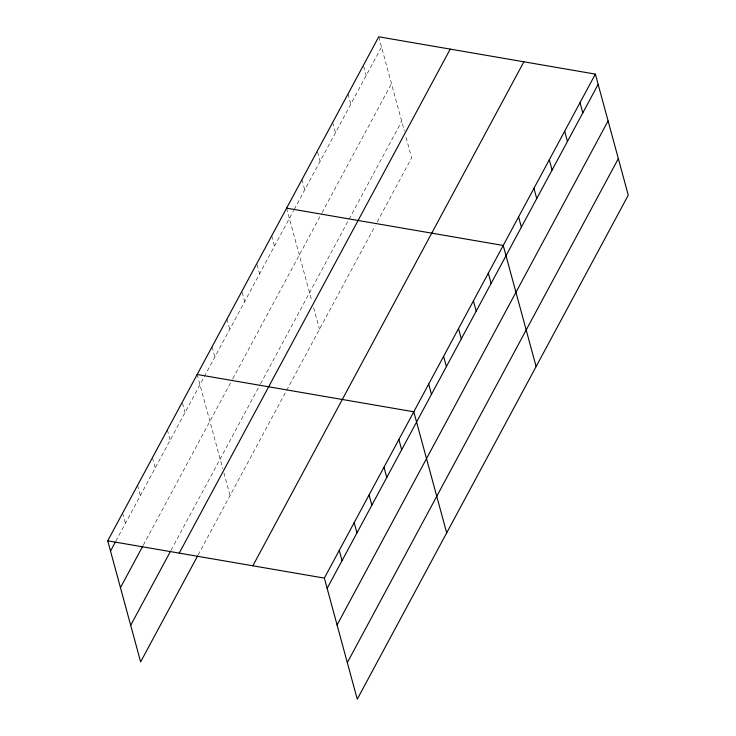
<?xml version="1.0" encoding="UTF-8"?>
<svg xmlns="http://www.w3.org/2000/svg" width="736" height="736" viewBox="0 0 736 736"><rect width="100%" height="100%" fill="white"/><g stroke="black" fill="none" stroke-linecap="round" stroke-linejoin="round"><path stroke-width="0.55" stroke-dasharray="3.68 2.76" d="M115.837 541.162L293.627 210.542M294.152 209.548L381.533 47.049M143.345 545.072L232.245 379.73M232.778 378.746L321.568 213.624M322.101 212.64L391.469 83.628M171.148 550.077L260.056 384.744M260.59 383.76L401.709 121.311M198.122 554.972L375.112 225.842M377.228 221.904L411.645 157.89L405.803 136.372M378.746 36.8L404.34 130.99M363.667 66.387L366.178 75.615M348.036 93.923L350.824 104.172M332.672 122.48L335.46 132.738M317.593 152.067L320.105 161.294M301.962 179.602L304.75 189.86M286.598 208.159L311.898 301.282M313.656 307.731L319.498 329.25M271.694 235.888L274.482 246.137M257.066 264.629L259.578 273.856M242.162 292.348L244.674 301.576M226.982 319.047L229.761 329.296M212.069 346.766L214.857 357.015M197.165 374.486L222.76 468.676M223.928 472.981L230.064 495.576M182.537 403.236L185.049 412.464M167.357 429.925L170.136 440.183M152.444 457.645L155.232 467.903M137.54 485.374L140.328 495.622M122.636 513.093L125.424 523.342"/><path stroke-width="1.1" d="M197.588 555.965L140.631 661.894L107.732 540.813L378.746 36.8L595.369 74.106L628.268 195.187L357.254 699.2L324.355 578.11L595.369 74.106M110.51 551.062L115.304 542.156M120.456 587.641L142.812 546.057M130.686 625.324L170.614 551.071M179.216 553.122L450.239 49.11M252.862 565.8L523.885 61.796M327.134 588.368L598.156 84.355M337.079 624.938L608.092 120.934M347.309 662.621L618.332 158.617M286.598 208.159L503.222 245.465L536.121 366.556M197.165 374.486L413.788 411.792L446.688 532.873M107.732 540.813L324.355 578.11M580.014 102.663L582.802 112.921M564.659 131.22L567.447 141.478M549.295 159.786L552.083 170.034M533.94 188.342L536.728 198.6M518.586 216.908L521.373 227.157M488.318 273.185L491.105 283.443M473.414 300.904L476.201 311.162M458.51 328.624L461.297 338.882M443.606 356.353L446.384 366.602M428.692 384.072L431.48 394.321M398.884 439.512L401.672 449.76M383.98 467.231L386.759 477.48M369.067 494.951L371.855 505.209M354.163 522.67L356.951 532.928M339.259 550.39L342.047 560.648"/></g></svg>
